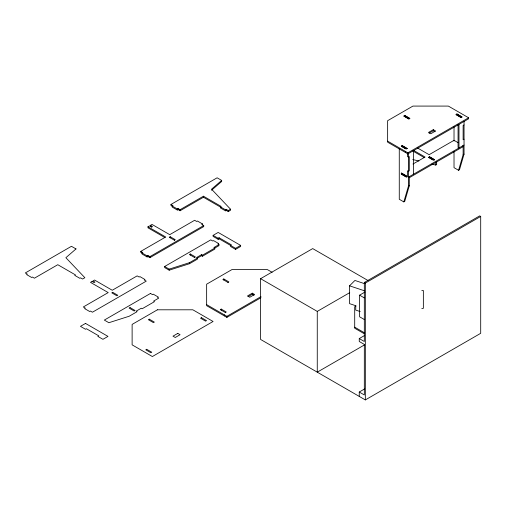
<?xml version="1.0" encoding="UTF-8"?>
<svg xmlns="http://www.w3.org/2000/svg" width="506" height="506" viewBox="0 0 506 506"><rect width="100%" height="100%" fill="white"/><g stroke="black" fill="none" stroke-linecap="round" stroke-linejoin="round"><path stroke-width="0.76" d="M454.021 151.205L454.021 167.663L458.575 170.294L463.129 154.691L463.129 145.576L463.129 146.632L409.291 177.714M399.272 148.34L399.272 199.275L403.826 201.9L408.38 186.303L408.38 152.704M409.291 176.664L409.291 185.778L404.737 201.375L403.826 201.9M464.04 121.301L464.04 154.166L459.486 169.769L458.575 170.294M360.215 311.582L355.75 310.096L355.75 305.713L349.557 303.644L349.557 285.827L354.921 280.457L364.516 283.657M172.318 206.271L170.971 205.493L170.971 204.443L217.118 177.796L221.672 180.427L211.552 189.193L230.527 209.206L230.527 210.256L228.25 211.571L226.226 210.401L225.467 210.838L220.407 207.915L220.407 206.865L221.166 206.429L203.456 196.201L180.079 209.699L178.055 208.529L177.296 208.972L172.236 206.05L172.236 207.099L177.296 210.022L178.055 209.585L180.079 210.749L203.456 197.258L221.166 207.479M211.552 190.243L221.672 181.477L221.672 180.427M172.236 206.05L172.995 205.613L170.971 204.443M165.007 237.649L147.98 227.82L147.98 226.77L149.548 225.866L151.806 227.169M150.459 226.391L150.459 225.334L152.028 224.43L169.738 234.657L194.633 220.281L196.657 221.451L197.416 221.014L202.476 223.937L202.476 224.987M151.572 227.03L152.483 226.505L150.459 225.334M142.142 253.196L140.794 252.418L140.794 251.368L165.69 236.991L147.98 226.77M202.476 223.937L201.717 224.373L203.741 225.543L203.741 226.593L149.902 257.674L147.879 256.51L147.119 256.947L142.059 254.025L142.059 252.975L142.819 252.538L140.794 251.368M174.342 240.179L175.253 239.654L170.193 236.732L169.282 237.257L174.621 240.337M220.407 206.865L225.467 209.788L226.226 209.351L228.25 210.515L230.527 209.206M142.059 252.975L147.119 255.897L147.879 255.454L149.902 256.624L203.741 225.543M213.115 235.353L218.175 232.437L240.647 245.404L240.647 246.46L235.581 249.376L230.521 246.46L230.521 245.404L231.432 244.879L219.085 237.75L218.175 238.275L213.115 235.353L213.115 236.41L218.175 239.332L219.085 238.8L235.581 248.326L240.647 245.404M218.617 243.519L217.858 243.955L218.971 244.6L218.971 245.65L202.476 255.176L201.565 254.651L196.505 257.567L197.416 258.098L197.416 259.148L189.522 263.702L169.181 270.191L164.627 267.56L164.627 266.51L210.774 239.869L212.798 241.033L213.557 240.597L218.617 243.519L218.617 244.569M194.481 257.453L195.392 256.928L190.332 254.006L189.421 254.531L194.759 257.611M218.971 244.6L213.911 247.523L214.822 248.048L214.822 249.097L202.476 256.226L201.565 255.701L189.522 262.652L169.181 269.141L164.627 266.51M433.3 129.669L428.493 132.445L430.77 133.761L435.577 130.984L433.3 129.669L433.3 130.725L429.094 133.154M387.634 141.136L407.874 152.825L468.594 117.765L468.594 118.821L407.874 153.875L387.634 142.192L387.634 120.687L412.934 106.083L448.354 106.083L468.594 117.765M464.04 124.95L463.129 125.482L463.129 139.738L464.04 139.207M412.972 164.02L425.078 157.031L413.503 150.345M227.947 282.405L228.857 281.88L223.797 278.958L222.887 279.483L228.225 282.563M464.04 145.051L408.38 177.189L407.469 176.664L407.469 170.819L408.38 171.344L409.291 170.819L409.291 156.563L408.38 157.088L407.469 156.563L407.469 152.913M431.928 164.146L435.755 165.064L436.665 164.539L436.665 161.907M408.38 186.303L409.291 185.778M463.129 154.691L464.04 154.166M359.26 396.413L359.26 392.03L364.32 394.952L364.32 344.409L359.26 341.493L359.26 338.571L364.32 341.493L364.32 282.481L479.688 215.872L480.7 216.454L480.7 333.309L365.332 399.917L260.59 339.444L260.59 278.68L312.708 248.591L368.014 280.52M225.366 312.525L226.277 312L221.217 309.077L220.306 309.602L225.644 312.683M252.311 293.17L247.504 295.947L249.781 297.262L254.588 294.486L252.311 293.17L252.311 294.22L248.104 296.649M206.644 304.637L226.884 316.32L260.995 296.624M272.133 272.329L267.364 269.578L231.944 269.578L206.644 284.189L206.644 305.687L226.884 317.376L260.995 297.68M364.32 282.481L365.332 283.063L480.7 216.454M260.59 278.68L317.262 311.399L349.754 292.645M364.269 319.488L359.589 316.788L359.589 295.169L364.883 292.107M356.072 305.934L354.706 306.725L354.706 328.23L364.244 333.732M359.26 338.571L364.573 335.503M364.643 344.814L317.262 372.163L317.262 311.399M359.26 392.03L364.718 388.88M421.795 290.684L423.358 290.507L423.358 308.325L421.795 308.508M412.769 159.554L418.898 161.022M349.557 285.827L364.307 290.741M462.016 117.063L456.956 114.141L456.045 114.672L461.105 117.594M457.943 142.584L454.021 140.32L429.126 154.691L417.551 148.005M433.3 130.725L435.008 131.712M409.847 118.556L404.787 115.634L403.877 116.159L408.937 119.081M434.641 159.864L429.581 156.942L428.671 157.467L433.098 160.022M412.82 151.003L424.401 157.689M407.267 148.675L402.207 145.753L401.296 146.278L405.723 148.834M405.875 175.569L401.448 173.008L401.448 174.064L406.508 176.986L406.508 175.93M359.589 295.169L364.269 297.87M354.706 327.173L364.244 332.682M252.311 294.22L254.018 295.207M458.98 124.387L458.98 147.973L458.069 147.448L458.069 124.653M454.021 126.917L454.021 141.022M435.755 162.432L435.755 165.064M413.44 150.68L413.44 174.266M407.874 152.825L407.874 153.875M405.344 151.364L405.344 152.414M365.332 283.063L365.332 399.917M235.581 248.326L235.581 249.376M228.25 210.515L228.25 211.571M226.884 316.32L226.884 317.376M226.226 209.351L226.226 210.401M225.467 209.788L225.467 210.838M224.354 314.858L224.354 315.915M223.797 278.958L223.797 280.008M221.217 309.077L221.217 310.127M219.085 237.75L219.085 238.8M218.175 238.275L218.175 239.332M203.456 196.201L203.456 197.258M202.476 255.176L202.476 256.226M201.565 254.651L201.565 255.701M190.332 254.006L190.332 255.056M189.522 262.652L189.522 263.702M180.079 209.699L180.079 210.749M178.055 208.529L178.055 209.585M177.296 208.972L177.296 210.022M170.193 236.732L170.193 237.782M169.181 269.141L169.181 270.191M149.902 256.624L149.902 257.674M147.879 255.454L147.879 256.51M147.119 255.897L147.119 256.947M76.001 248.933L65.881 257.699L84.856 277.712L82.579 279.021L80.555 277.857L79.796 278.294L74.736 275.372L75.495 274.935L57.785 264.708L34.408 278.205L32.384 277.035L31.625 277.478L26.565 274.556L27.324 274.113L25.3 272.949L71.447 246.302L76.001 248.933M92.067 281.462L90.498 282.367L108.208 292.588L83.313 306.965L85.337 308.135L84.578 308.571L89.638 311.494L90.397 311.051L92.421 312.221L146.259 281.14L144.235 279.97L144.994 279.533L139.934 276.611L139.175 277.048L137.151 275.878L112.256 290.254L94.546 280.027L92.977 280.931L95.001 282.101L94.091 282.626L92.067 281.462M404.787 115.457L403.877 115.982L408.937 118.904L409.847 118.379L404.787 115.457M112.711 292.329L111.801 292.854L116.861 295.776L117.771 295.251L112.711 292.329M85.52 323.423L80.46 326.345L85.52 329.267L86.431 328.736L98.778 335.864L97.867 336.395L102.927 339.311L107.987 336.395L85.52 323.423M402.207 145.576L401.296 146.101L406.356 149.023L407.267 148.498L402.207 145.576M456.956 113.97L456.045 114.495L461.105 117.417L462.016 116.892L456.956 113.97M150.472 293.442L104.325 320.083L108.879 322.714L129.22 316.225L137.113 311.671L136.203 311.146L141.263 308.224L142.173 308.749L154.52 301.62L153.609 301.095L158.669 298.173L157.556 297.528L158.315 297.092L153.255 294.169L152.496 294.606L150.472 293.442M130.029 307.578L129.119 308.103L134.179 311.026L135.089 310.501L130.029 307.578M157.423 309.798L132.123 324.403L132.123 344.852L152.363 356.54L213.083 321.481L192.843 309.798L157.423 309.798M429.581 156.765L428.671 157.29L433.731 160.212L434.641 159.687L429.581 156.765M149.276 319.172L148.366 319.703L153.426 322.619L154.336 322.094L149.276 319.172M146.696 349.292L145.785 349.817L150.845 352.739L151.756 352.214L146.696 349.292M201.445 317.686L200.534 318.211L205.594 321.133L206.505 320.608L201.445 317.686M177.789 333.384L172.982 336.161L175.259 337.477L180.066 334.7L177.789 333.384M406.356 176.018L401.296 173.096L401.296 174.153L406.356 177.068L406.356 176.018"/></g></svg>
